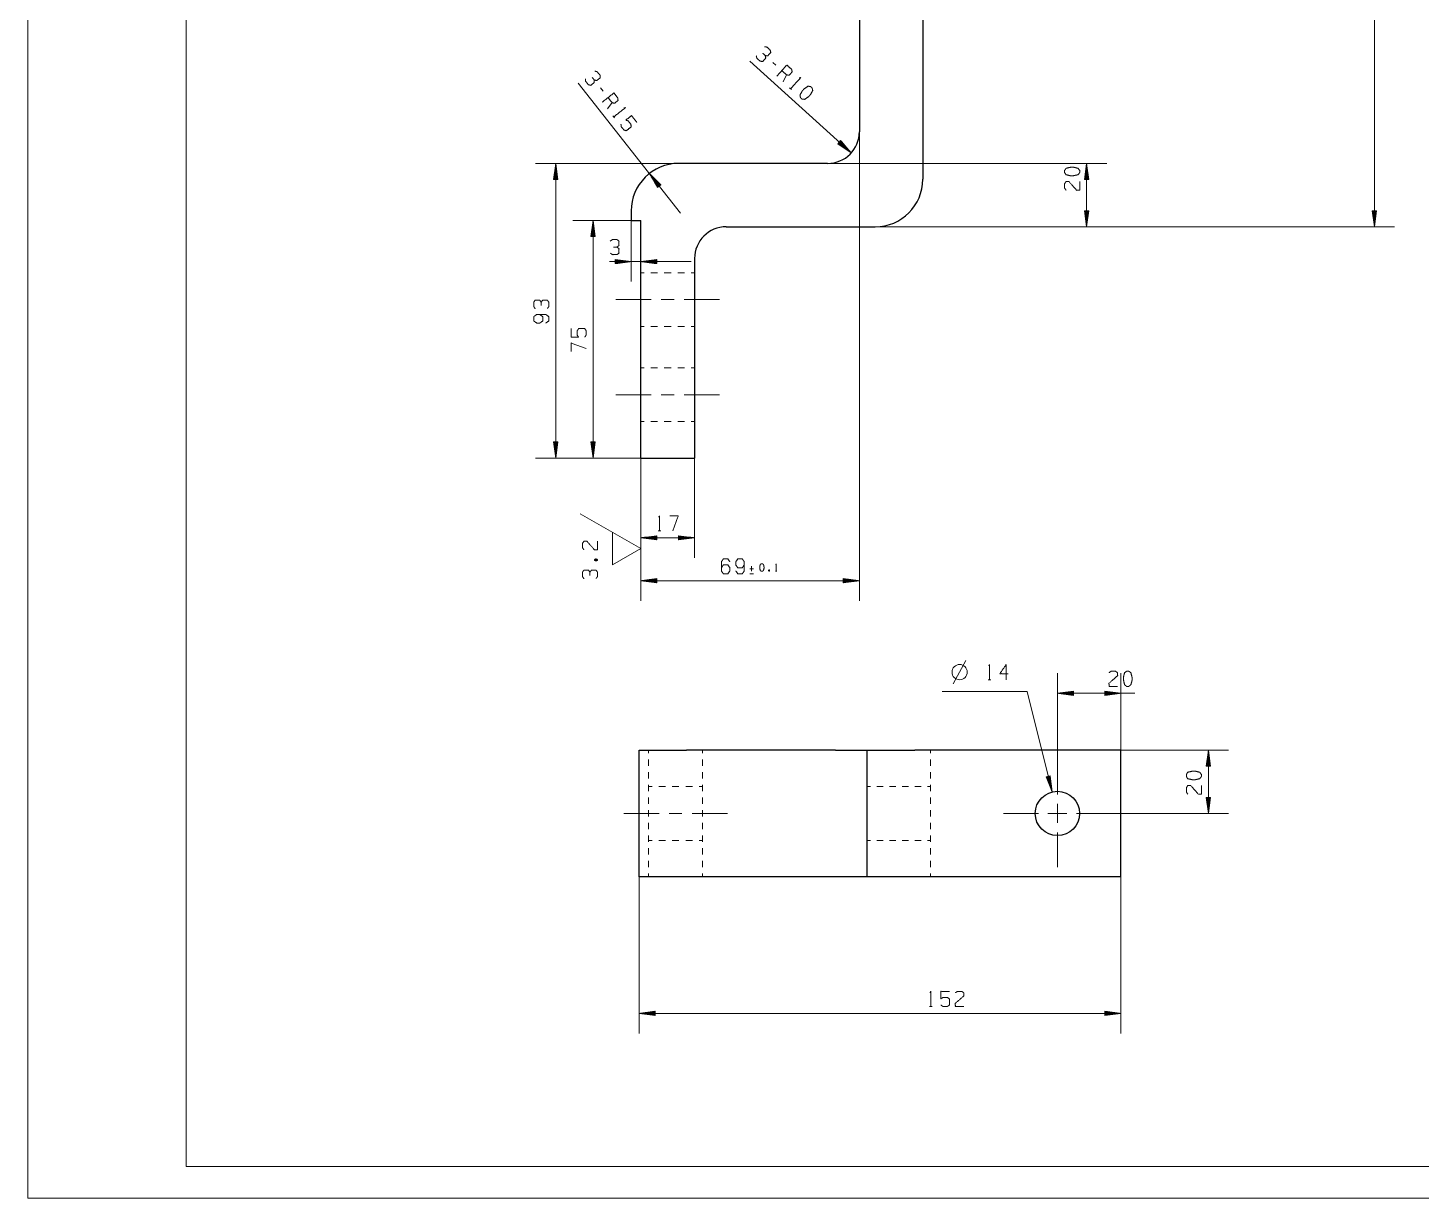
# Model space of a CAD drawing. Header units: millimetres. Extents: x 0 to 420, y 0 to 297.
# Drawn here: x 0 to 219.8, y 0 to 184.7 of the extents above; entities that cross this region are included whole.
import ezdxf

# ---------------------------------------------------------------- set-up
doc = ezdxf.new("R2010")
doc.units = ezdxf.units.MM
doc.layers.add('101', color=7, linetype='Continuous', true_color=0xffffff)

msp = doc.modelspace()

# ---------------------------------------------------------------- linework, layer by layer
at = {"layer": '101', "color": 133, "linetype": 'Continuous', "lineweight": 18}
for p, q in [((0, 297), (0, 0)), ((25, 292), (25, 5)), ((25, 5), (415, 5)), ((0, 0), (420, 0))]:
    msp.add_line(p, q, dxfattribs=at)
at = {"layer": '101', "color": 22, "linetype": 'Continuous', "lineweight": 18}
for p, q in [((212.43, 153.3), (212.43, 243.3)), ((129.89, 164.95), (113.91, 179.43)), ((102.96, 155.46), (86.81, 175.99)), ((131.18, 168.3), (131.18, 94.26)), ((128.23, 166.9), (127.78, 166.4)), ((127.78, 166.4), (129.89, 164.95)), ((127.79, 166.41), (127.81, 166.39)), ((127.79, 166.41), (127.81, 166.39)), ((127.82, 166.45), (128.13, 166.17)), ((127.85, 166.48), (128.45, 165.94)), ((127.89, 166.52), (128.77, 165.72)), ((127.92, 166.56), (129.09, 165.5)), ((127.96, 166.6), (129.41, 165.28)), ((127.99, 166.63), (129.73, 165.06)), ((128.02, 166.67), (129.76, 165.1)), ((128.06, 166.71), (129.51, 165.39)), ((128.09, 166.75), (129.26, 165.69)), ((128.13, 166.78), (129.01, 165.99)), ((128.16, 166.82), (128.76, 166.28)), ((128.2, 166.86), (128.5, 166.58)), ((128.23, 166.9), (128.25, 166.88)), ((129.89, 164.95), (128.23, 166.9)), ((128.23, 166.9), (128.25, 166.88)), ((102.68, 163.3), (80.1, 163.3)), ((83.27, 163.3), (82.94, 160.76)), ((83.2, 160.76), (83.2, 162.73)), ((83.25, 160.76), (83.25, 163.11)), ((83.27, 116.8), (83.27, 163.3)), ((83.61, 160.76), (83.27, 163.3)), ((83.3, 160.76), (83.3, 163.11)), ((83.35, 160.76), (83.35, 162.73)), ((126.18, 163.3), (170.2, 163.3)), ((167.03, 163.3), (166.69, 160.76)), ((166.95, 160.76), (166.95, 162.73)), ((167, 160.76), (167, 163.11)), ((167.36, 160.76), (167.03, 163.3)), ((167.03, 153.3), (167.03, 163.3)), ((167.05, 160.76), (167.05, 163.11)), ((167.1, 160.76), (167.1, 162.73)), ((82.94, 160.76), (82.94, 160.8)), ((82.94, 160.76), (82.94, 160.8)), ((82.94, 160.76), (83.61, 160.76)), ((82.99, 160.76), (82.99, 161.18)), ((83.04, 160.76), (83.04, 161.57)), ((83.1, 160.76), (83.1, 161.95)), ((83.15, 160.76), (83.15, 162.34)), ((83.4, 160.76), (83.4, 162.34)), ((83.45, 160.76), (83.45, 161.95)), ((83.5, 160.76), (83.5, 161.57)), ((83.55, 160.76), (83.55, 161.18)), ((83.6, 160.76), (83.6, 160.8)), ((83.6, 160.76), (83.6, 160.8)), ((98.05, 161.7), (99.36, 159.5)), ((99.88, 159.91), (98.05, 161.7)), ((99.6, 159.69), (98.15, 161.53)), ((99.64, 159.72), (98.19, 161.56)), ((99.56, 159.66), (98.35, 161.2)), ((99.68, 159.75), (98.47, 161.29)), ((99.52, 159.63), (98.55, 160.86)), ((99.48, 159.59), (98.74, 160.53)), ((99.72, 159.78), (98.75, 161.02)), ((99.76, 159.81), (99.02, 160.75)), ((99.8, 159.84), (99.3, 160.48)), ((166.69, 160.76), (167.36, 160.76)), ((166.7, 160.76), (166.7, 160.8)), ((166.7, 160.76), (166.7, 160.8)), ((166.75, 160.76), (166.75, 161.18)), ((166.8, 160.76), (166.8, 161.57)), ((166.85, 160.76), (166.85, 161.95)), ((166.9, 160.76), (166.9, 162.34)), ((167.15, 160.76), (167.15, 162.34)), ((167.21, 160.76), (167.21, 161.95)), ((167.26, 160.76), (167.26, 161.57)), ((167.31, 160.76), (167.31, 161.18)), ((167.36, 160.76), (167.36, 160.8)), ((167.36, 160.76), (167.36, 160.8)), ((99.44, 159.56), (98.94, 160.19)), ((99.4, 159.53), (99.14, 159.86)), ((99.36, 159.5), (99.34, 159.52)), ((99.36, 159.5), (99.34, 159.52)), ((99.36, 159.5), (99.88, 159.91)), ((99.84, 159.88), (99.58, 160.2)), ((99.88, 159.91), (99.86, 159.93)), ((99.88, 159.91), (99.86, 159.93)), ((95.18, 154.3), (86, 154.3)), ((89.18, 154.3), (88.84, 151.76)), ((89.15, 151.76), (89.15, 154.11)), ((89.18, 154.3), (89.18, 116.8)), ((89.51, 151.76), (89.18, 154.3)), ((89.2, 151.76), (89.2, 154.11)), ((95.18, 155.8), (95.18, 144.64)), ((167.36, 155.84), (166.69, 155.84)), ((166.69, 155.84), (167.03, 153.3)), ((166.7, 155.84), (166.7, 155.81)), ((166.7, 155.84), (166.7, 155.81)), ((166.75, 155.84), (166.75, 155.43)), ((166.8, 155.84), (166.8, 155.04)), ((166.85, 155.84), (166.85, 154.65)), ((166.9, 155.84), (166.9, 154.27)), ((166.95, 155.84), (166.95, 153.88)), ((167, 155.84), (167, 153.5)), ((167.03, 153.3), (167.36, 155.84)), ((167.05, 155.84), (167.05, 153.5)), ((167.1, 155.84), (167.1, 153.88)), ((167.15, 155.84), (167.15, 154.27)), ((167.21, 155.84), (167.21, 154.65)), ((167.26, 155.84), (167.26, 155.04)), ((167.31, 155.84), (167.31, 155.43)), ((167.36, 155.84), (167.36, 155.81)), ((167.36, 155.84), (167.36, 155.81)), ((212.1, 155.84), (212.1, 155.81)), ((212.1, 155.84), (212.1, 155.81)), ((212.77, 155.84), (212.1, 155.84)), ((212.1, 155.84), (212.43, 153.3)), ((212.16, 155.84), (212.16, 155.43)), ((212.21, 155.84), (212.21, 155.04)), ((212.26, 155.84), (212.26, 154.65)), ((212.31, 155.84), (212.31, 154.27)), ((212.36, 155.84), (212.36, 153.88)), ((212.41, 155.84), (212.41, 153.5)), ((212.43, 153.3), (212.77, 155.84)), ((212.46, 155.84), (212.46, 153.5)), ((212.51, 155.84), (212.51, 153.88)), ((212.56, 155.84), (212.56, 154.27)), ((212.61, 155.84), (212.61, 154.65)), ((212.66, 155.84), (212.66, 155.04)), ((212.71, 155.84), (212.71, 155.43)), ((212.76, 155.84), (212.76, 155.81)), ((212.76, 155.84), (212.76, 155.81)), ((88.84, 151.76), (89.51, 151.76)), ((88.85, 151.76), (88.85, 151.8)), ((88.85, 151.76), (88.85, 151.8)), ((88.9, 151.76), (88.9, 152.18)), ((88.95, 151.76), (88.95, 152.57)), ((89, 151.76), (89, 152.95)), ((89.05, 151.76), (89.05, 153.34)), ((89.1, 151.76), (89.1, 153.73)), ((89.25, 151.76), (89.25, 153.73)), ((89.3, 151.76), (89.3, 153.34)), ((89.35, 151.76), (89.35, 152.95)), ((89.4, 151.76), (89.4, 152.57)), ((89.46, 151.76), (89.46, 152.18)), ((89.51, 151.76), (89.51, 151.8)), ((89.51, 151.76), (89.51, 151.8)), ((133.68, 153.3), (170.2, 153.3)), ((133.68, 153.3), (215.61, 153.3)), ((104.62, 147.81), (91.74, 147.81)), ((92.64, 148.15), (92.64, 147.48)), ((95.18, 147.81), (92.64, 148.15)), ((92.64, 148.14), (92.68, 148.14)), ((92.64, 148.14), (92.68, 148.14)), ((92.64, 148.09), (93.06, 148.09)), ((92.64, 148.04), (93.45, 148.04)), ((92.64, 147.99), (93.83, 147.99)), ((92.64, 147.94), (94.22, 147.94)), ((92.64, 147.89), (94.61, 147.89)), ((92.64, 147.84), (94.99, 147.84)), ((92.64, 147.48), (95.18, 147.81)), ((92.64, 147.79), (94.99, 147.79)), ((92.64, 147.73), (94.61, 147.73)), ((92.64, 147.68), (94.22, 147.68)), ((92.64, 147.63), (93.83, 147.63)), ((92.64, 147.58), (93.45, 147.58)), ((92.64, 147.53), (93.06, 147.53)), ((92.64, 147.48), (92.68, 147.48)), ((92.64, 147.48), (92.68, 147.48)), ((99.22, 148.15), (96.68, 147.81)), ((96.68, 147.81), (99.22, 147.48)), ((99.22, 147.84), (96.88, 147.84)), ((99.22, 147.79), (96.88, 147.79)), ((99.22, 147.89), (97.26, 147.89)), ((99.22, 147.73), (97.26, 147.73)), ((99.22, 147.94), (97.65, 147.94)), ((99.22, 147.68), (97.65, 147.68)), ((99.22, 147.99), (98.04, 147.99)), ((99.22, 147.63), (98.04, 147.63)), ((99.22, 148.04), (98.42, 148.04)), ((99.22, 147.58), (98.42, 147.58)), ((99.22, 148.09), (98.81, 148.09)), ((99.22, 147.53), (98.81, 147.53)), ((99.22, 148.14), (99.19, 148.14)), ((99.22, 148.14), (99.19, 148.14)), ((99.22, 147.48), (99.19, 147.48)), ((99.22, 147.48), (99.19, 147.48)), ((99.22, 147.48), (99.22, 148.15)), ((82.94, 119.34), (82.94, 119.31)), ((82.94, 119.34), (82.94, 119.31)), ((83.61, 119.34), (82.94, 119.34)), ((82.94, 119.34), (83.27, 116.8)), ((82.99, 119.34), (82.99, 118.93)), ((83.04, 119.34), (83.04, 118.54)), ((83.1, 119.34), (83.1, 118.15)), ((83.15, 119.34), (83.15, 117.77)), ((83.2, 119.34), (83.2, 117.38)), ((83.25, 119.34), (83.25, 117)), ((83.27, 116.8), (83.61, 119.34)), ((83.3, 119.34), (83.3, 117)), ((83.35, 119.34), (83.35, 117.38)), ((83.4, 119.34), (83.4, 117.77)), ((83.45, 119.34), (83.45, 118.15)), ((83.5, 119.34), (83.5, 118.54)), ((83.55, 119.34), (83.55, 118.93)), ((83.6, 119.34), (83.6, 119.31)), ((83.6, 119.34), (83.6, 119.31)), ((89.51, 119.34), (88.84, 119.34)), ((88.84, 119.34), (89.18, 116.8)), ((88.85, 119.34), (88.85, 119.31)), ((88.85, 119.34), (88.85, 119.31)), ((88.9, 119.34), (88.9, 118.93)), ((88.95, 119.34), (88.95, 118.54)), ((89, 119.34), (89, 118.15)), ((89.05, 119.34), (89.05, 117.77)), ((89.1, 119.34), (89.1, 117.38)), ((89.15, 119.34), (89.15, 117)), ((89.18, 116.8), (89.51, 119.34)), ((89.2, 119.34), (89.2, 117)), ((89.25, 119.34), (89.25, 117.38)), ((89.3, 119.34), (89.3, 117.77)), ((89.35, 119.34), (89.35, 118.15)), ((89.4, 119.34), (89.4, 118.54)), ((89.46, 119.34), (89.46, 118.93)), ((89.51, 119.34), (89.51, 119.31)), ((89.51, 119.34), (89.51, 119.31)), ((96.68, 116.8), (80.1, 116.8)), ((96.68, 116.8), (86, 116.8)), ((96.68, 116.8), (96.68, 101.04)), ((96.68, 116.8), (96.68, 94.26)), ((105.18, 116.8), (105.18, 101.04)), ((96.68, 98.71), (96.68, 106.33)), ((99.22, 104.55), (96.68, 104.22)), ((96.68, 104.22), (99.22, 103.88)), ((105.18, 104.22), (96.68, 104.22)), ((99.22, 104.24), (96.88, 104.24)), ((99.22, 104.19), (96.88, 104.19)), ((99.22, 104.29), (97.26, 104.29)), ((99.22, 104.14), (97.26, 104.14)), ((99.22, 104.34), (97.65, 104.34)), ((99.22, 104.09), (97.65, 104.09)), ((99.22, 104.39), (98.04, 104.39)), ((99.22, 104.04), (98.04, 104.04)), ((99.22, 104.44), (98.42, 104.44)), ((99.22, 103.99), (98.42, 103.99)), ((99.22, 104.49), (98.81, 104.49)), ((99.22, 103.94), (98.81, 103.94)), ((99.22, 104.55), (99.19, 104.55)), ((99.22, 104.55), (99.19, 104.55)), ((99.22, 103.89), (99.19, 103.89)), ((99.22, 103.89), (99.19, 103.89)), ((99.22, 103.88), (99.22, 104.55)), ((105.18, 104.22), (102.64, 104.55)), ((102.64, 104.55), (102.64, 103.88)), ((102.64, 104.55), (102.68, 104.55)), ((102.64, 104.55), (102.68, 104.55)), ((102.64, 104.49), (103.06, 104.49)), ((102.64, 104.44), (103.45, 104.44)), ((102.64, 104.39), (103.83, 104.39)), ((102.64, 104.34), (104.22, 104.34)), ((102.64, 104.29), (104.61, 104.29)), ((102.64, 104.24), (104.99, 104.24)), ((102.64, 103.88), (105.18, 104.22)), ((102.64, 104.19), (104.99, 104.19)), ((102.64, 104.14), (104.61, 104.14)), ((102.64, 104.09), (104.22, 104.09)), ((102.64, 104.04), (103.83, 104.04)), ((102.64, 103.99), (103.45, 103.99)), ((102.64, 103.94), (103.06, 103.94)), ((102.64, 103.89), (102.68, 103.89)), ((102.64, 103.89), (102.68, 103.89)), ((99.22, 97.77), (96.68, 97.43)), ((96.68, 97.43), (99.22, 97.1)), ((96.68, 97.43), (131.18, 97.43)), ((99.22, 97.46), (96.88, 97.46)), ((99.22, 97.41), (96.88, 97.41)), ((99.22, 97.51), (97.26, 97.51)), ((99.22, 97.36), (97.26, 97.36)), ((99.22, 97.56), (97.65, 97.56)), ((99.22, 97.3), (97.65, 97.3)), ((99.22, 97.61), (98.04, 97.61)), ((99.22, 97.25), (98.04, 97.25)), ((99.22, 97.66), (98.42, 97.66)), ((99.22, 97.2), (98.42, 97.2)), ((99.22, 97.71), (98.81, 97.71)), ((99.22, 97.15), (98.81, 97.15)), ((99.22, 97.76), (99.19, 97.76)), ((99.22, 97.76), (99.19, 97.76)), ((99.22, 97.1), (99.19, 97.1)), ((99.22, 97.1), (99.19, 97.1)), ((99.22, 97.1), (99.22, 97.77)), ((128.64, 97.77), (128.64, 97.1)), ((131.18, 97.43), (128.64, 97.77)), ((128.64, 97.76), (128.68, 97.76)), ((128.64, 97.76), (128.68, 97.76)), ((128.64, 97.71), (129.06, 97.71)), ((128.64, 97.66), (129.45, 97.66)), ((128.64, 97.61), (129.83, 97.61)), ((128.64, 97.56), (130.22, 97.56)), ((128.64, 97.51), (130.61, 97.51)), ((128.64, 97.46), (130.99, 97.46)), ((128.64, 97.1), (131.18, 97.43)), ((128.64, 97.41), (130.99, 97.41)), ((128.64, 97.36), (130.61, 97.36)), ((128.64, 97.3), (130.22, 97.3)), ((128.64, 97.25), (129.83, 97.25)), ((128.64, 97.2), (129.45, 97.2)), ((128.64, 97.15), (129.06, 97.15)), ((128.64, 97.1), (128.68, 97.1)), ((128.64, 97.1), (128.68, 97.1)), ((162.43, 69.21), (162.43, 82.86)), ((172.43, 70.71), (172.43, 82.86)), ((157.66, 79.94), (144.22, 79.94)), ((161.59, 64.1), (157.66, 79.94)), ((164.97, 80.02), (162.43, 79.68)), ((162.43, 79.68), (164.97, 79.35)), ((162.43, 79.68), (174.64, 79.68)), ((164.97, 79.71), (162.63, 79.71)), ((164.97, 79.66), (162.63, 79.66)), ((164.97, 79.76), (163.01, 79.76)), ((164.97, 79.61), (163.01, 79.61)), ((164.97, 79.81), (163.4, 79.81)), ((164.97, 79.55), (163.4, 79.55)), ((164.97, 79.86), (163.79, 79.86)), ((164.97, 79.5), (163.79, 79.5)), ((164.97, 79.91), (164.17, 79.91)), ((164.97, 79.45), (164.17, 79.45)), ((164.97, 79.96), (164.56, 79.96)), ((164.97, 79.4), (164.56, 79.4)), ((164.97, 80.01), (164.94, 80.01)), ((164.97, 80.01), (164.94, 80.01)), ((164.97, 79.35), (164.94, 79.35)), ((164.97, 79.35), (164.94, 79.35)), ((164.97, 79.35), (164.97, 80.02)), ((172.43, 79.68), (169.89, 80.02)), ((169.89, 80.02), (169.89, 79.35)), ((169.89, 80.01), (169.93, 80.01)), ((169.89, 80.01), (169.93, 80.01)), ((169.89, 79.96), (170.31, 79.96)), ((169.89, 79.91), (170.7, 79.91)), ((169.89, 79.86), (171.08, 79.86)), ((169.89, 79.81), (171.47, 79.81)), ((169.89, 79.76), (171.86, 79.76)), ((169.89, 79.71), (172.24, 79.71)), ((169.89, 79.35), (172.43, 79.68)), ((169.89, 79.66), (172.24, 79.66)), ((169.89, 79.61), (171.86, 79.61)), ((169.89, 79.55), (171.47, 79.55)), ((169.89, 79.5), (171.08, 79.5)), ((169.89, 79.45), (170.7, 79.45)), ((169.89, 79.4), (170.31, 79.4)), ((169.89, 79.35), (169.93, 79.35)), ((169.89, 79.35), (169.93, 79.35)), ((172.43, 70.71), (189.41, 70.71)), ((186.24, 70.71), (185.9, 68.17)), ((186.21, 68.17), (186.21, 70.52)), ((186.24, 60.71), (186.24, 70.71)), ((186.57, 68.17), (186.24, 70.71)), ((186.26, 68.17), (186.26, 70.52)), ((185.9, 68.17), (186.57, 68.17)), ((185.91, 68.17), (185.91, 68.2)), ((185.91, 68.17), (185.91, 68.2)), ((185.96, 68.17), (185.96, 68.59)), ((186.01, 68.17), (186.01, 68.97)), ((186.06, 68.17), (186.06, 69.36)), ((186.11, 68.17), (186.11, 69.74)), ((186.16, 68.17), (186.16, 70.13)), ((186.31, 68.17), (186.31, 70.13)), ((186.36, 68.17), (186.36, 69.74)), ((186.41, 68.17), (186.41, 69.36)), ((186.46, 68.17), (186.46, 68.97)), ((186.52, 68.17), (186.52, 68.59)), ((186.57, 68.17), (186.57, 68.2)), ((186.57, 68.17), (186.57, 68.2)), ((161.3, 66.65), (160.65, 66.49)), ((160.65, 66.49), (161.59, 64.1)), ((160.66, 66.49), (160.67, 66.46)), ((160.66, 66.49), (160.67, 66.46)), ((160.71, 66.5), (160.81, 66.1)), ((160.76, 66.51), (160.95, 65.73)), ((160.81, 66.53), (161.09, 65.37)), ((160.86, 66.54), (161.24, 65.01)), ((160.9, 66.55), (161.38, 64.65)), ((160.95, 66.56), (161.52, 64.29)), ((161, 66.58), (161.57, 64.3)), ((161.05, 66.59), (161.53, 64.68)), ((161.1, 66.6), (161.48, 65.07)), ((161.15, 66.61), (161.44, 65.46)), ((161.2, 66.62), (161.39, 65.85)), ((161.25, 66.64), (161.35, 66.23)), ((161.3, 66.65), (161.31, 66.62)), ((161.59, 64.1), (161.3, 66.65)), ((161.3, 66.65), (161.31, 66.62)), ((185.9, 63.25), (186.24, 60.71)), ((186.57, 63.25), (185.9, 63.25)), ((185.91, 63.25), (185.91, 63.22)), ((185.91, 63.25), (185.91, 63.22)), ((185.96, 63.25), (185.96, 62.83)), ((186.01, 63.25), (186.01, 62.44)), ((186.06, 63.25), (186.06, 62.06)), ((186.11, 63.25), (186.11, 61.67)), ((186.16, 63.25), (186.16, 61.29)), ((186.21, 63.25), (186.21, 60.9)), ((186.24, 60.71), (186.57, 63.25)), ((186.26, 63.25), (186.26, 60.9)), ((186.31, 63.25), (186.31, 61.29)), ((186.36, 63.25), (186.36, 61.67)), ((186.41, 63.25), (186.41, 62.06)), ((186.46, 63.25), (186.46, 62.44)), ((186.52, 63.25), (186.52, 62.83)), ((186.57, 63.25), (186.57, 63.22)), ((186.57, 63.25), (186.57, 63.22)), ((170.93, 60.71), (189.41, 60.71)), ((96.43, 50.71), (96.43, 25.99)), ((172.43, 50.71), (172.43, 25.99)), ((98.97, 29.5), (96.43, 29.16)), ((172.43, 29.16), (96.43, 29.16)), ((96.43, 29.16), (98.97, 28.83)), ((98.97, 29.19), (96.63, 29.19)), ((98.97, 29.14), (96.63, 29.14)), ((98.97, 29.24), (97.01, 29.24)), ((98.97, 29.09), (97.01, 29.09)), ((98.97, 29.29), (97.4, 29.29)), ((98.97, 29.03), (97.4, 29.03)), ((98.97, 29.34), (97.79, 29.34)), ((98.97, 28.98), (97.79, 28.98)), ((98.97, 29.39), (98.17, 29.39)), ((98.97, 28.93), (98.17, 28.93)), ((98.97, 29.44), (98.56, 29.44)), ((98.97, 28.88), (98.56, 28.88)), ((98.97, 29.49), (98.94, 29.49)), ((98.97, 29.49), (98.94, 29.49)), ((98.97, 28.83), (98.94, 28.83)), ((98.97, 28.83), (98.94, 28.83)), ((98.97, 28.83), (98.97, 29.5)), ((172.43, 29.16), (169.89, 29.5)), ((169.89, 29.5), (169.89, 28.83)), ((169.89, 29.49), (169.93, 29.49)), ((169.89, 29.49), (169.93, 29.49)), ((169.89, 29.44), (170.31, 29.44)), ((169.89, 29.39), (170.7, 29.39)), ((169.89, 29.34), (171.08, 29.34)), ((169.89, 29.29), (171.47, 29.29)), ((169.89, 29.24), (171.86, 29.24)), ((169.89, 29.19), (172.24, 29.19)), ((169.89, 28.83), (172.43, 29.16)), ((169.89, 29.14), (172.24, 29.14)), ((169.89, 29.09), (171.86, 29.09)), ((169.89, 29.03), (171.47, 29.03)), ((169.89, 28.98), (171.08, 28.98)), ((169.89, 28.93), (170.7, 28.93)), ((169.89, 28.88), (170.31, 28.88)), ((169.89, 28.83), (169.93, 28.83)), ((169.89, 28.83), (169.93, 28.83))]:
    msp.add_line(p, q, dxfattribs=at)
at = {"layer": '101', "color": 30, "linetype": 'Continuous', "lineweight": 25}
for p, q in [((131.18, 235.8), (131.18, 168.3)), ((141.18, 228.3), (141.18, 160.8)), ((126.18, 163.3), (102.68, 163.3)), ((95.18, 155.8), (95.18, 154.3)), ((95.18, 154.3), (96.68, 154.3)), ((96.68, 116.8), (96.68, 154.3)), ((110.18, 153.3), (133.68, 153.3)), ((105.18, 148.3), (105.18, 116.8)), ((96.68, 116.8), (105.18, 116.8)), ((96.43, 50.71), (96.43, 70.71)), ((127.43, 70.71), (103.93, 70.71)), ((132.43, 50.71), (132.43, 70.71)), ((172.43, 70.71), (139.93, 70.71)), ((172.43, 50.71), (172.43, 70.71)), ((127.43, 50.71), (103.93, 50.71)), ((172.43, 50.71), (139.93, 50.71))]:
    msp.add_line(p, q, dxfattribs=at)
at = {"layer": '101', "color": 72, "linetype": 'Continuous', "lineweight": 18}
for p, q in [((118.01, 178.8), (117.51, 179.25)), ((119.14, 176.16), (119.7, 177.27)), ((90.75, 174.69), (90.34, 175.22)), ((120.17, 175.22), (120.49, 174.94)), ((91.42, 171.9), (92.16, 172.9)), ((92.28, 170.8), (92.55, 170.47)), ((99.45, 105.31), (99.88, 105.31)), ((89.42, 100.64), (89.85, 100.8)), ((114.47, 99.33), (113.9, 99.33)), ((114.19, 99.73), (114.19, 98.93)), ((116.9, 99.16), (116.97, 98.94)), ((117.97, 98.93), (118.18, 98.93)), ((113.9, 98.54), (114.47, 98.54)), ((145.97, 81.18), (147.97, 84.83)), ((151.52, 81.82), (151.94, 81.82)), ((142.24, 30.25), (142.66, 30.25))]:
    msp.add_line(p, q, dxfattribs=at)
at = {"layer": '101', "color": 53, "linetype": 'Continuous', "lineweight": 18}
for p, q in [((97.22, 146.05), (96.68, 146.05)), ((99.34, 146.05), (98.28, 146.05)), ((101.47, 146.05), (100.4, 146.05)), ((103.59, 146.05), (102.53, 146.05)), ((105.18, 146.05), (104.65, 146.05)), ((96.68, 137.55), (97.22, 137.55)), ((98.28, 137.55), (99.34, 137.55)), ((100.4, 137.55), (101.47, 137.55)), ((102.53, 137.55), (103.59, 137.55)), ((104.65, 137.55), (105.18, 137.55)), ((97.22, 131.05), (96.68, 131.05)), ((99.34, 131.05), (98.28, 131.05)), ((101.47, 131.05), (100.4, 131.05)), ((103.59, 131.05), (102.53, 131.05)), ((105.18, 131.05), (104.65, 131.05)), ((96.68, 122.55), (97.22, 122.55)), ((98.28, 122.55), (99.34, 122.55)), ((100.4, 122.55), (101.47, 122.55)), ((102.53, 122.55), (103.59, 122.55)), ((104.65, 122.55), (105.18, 122.55)), ((97.93, 70.21), (97.93, 70.71)), ((106.43, 70.71), (106.43, 70.21)), ((142.43, 70.71), (142.43, 70.21)), ((97.93, 68.21), (97.93, 69.21)), ((106.43, 69.21), (106.43, 68.21)), ((142.43, 69.21), (142.43, 68.21)), ((97.93, 66.21), (97.93, 67.21)), ((106.43, 67.21), (106.43, 66.21)), ((142.43, 67.21), (142.43, 66.21)), ((97.93, 64.21), (97.93, 65.21)), ((98.47, 64.96), (97.93, 64.96)), ((100.59, 64.96), (99.53, 64.96)), ((102.72, 64.96), (101.65, 64.96)), ((104.84, 64.96), (103.78, 64.96)), ((106.43, 64.96), (105.9, 64.96)), ((106.43, 65.21), (106.43, 64.21)), ((132.93, 64.96), (132.43, 64.96)), ((134.93, 64.96), (133.93, 64.96)), ((136.93, 64.96), (135.93, 64.96)), ((138.93, 64.96), (137.93, 64.96)), ((140.93, 64.96), (139.93, 64.96)), ((142.43, 64.96), (141.93, 64.96)), ((142.43, 65.21), (142.43, 64.21)), ((97.93, 62.21), (97.93, 63.21)), ((106.43, 63.21), (106.43, 62.21)), ((142.43, 63.21), (142.43, 62.21)), ((97.93, 60.21), (97.93, 61.21)), ((106.43, 61.21), (106.43, 60.21)), ((142.43, 61.21), (142.43, 60.21)), ((97.93, 58.21), (97.93, 59.21)), ((97.93, 56.21), (97.93, 57.21)), ((106.43, 59.21), (106.43, 58.21)), ((106.43, 57.21), (106.43, 56.21)), ((142.43, 59.21), (142.43, 58.21)), ((142.43, 57.21), (142.43, 56.21)), ((97.93, 56.46), (98.47, 56.46)), ((97.93, 54.21), (97.93, 55.21)), ((99.53, 56.46), (100.59, 56.46)), ((101.65, 56.46), (102.72, 56.46)), ((103.78, 56.46), (104.84, 56.46)), ((105.9, 56.46), (106.43, 56.46)), ((106.43, 55.21), (106.43, 54.21)), ((132.43, 56.46), (132.93, 56.46)), ((133.93, 56.46), (134.93, 56.46)), ((135.93, 56.46), (136.93, 56.46)), ((137.93, 56.46), (138.93, 56.46)), ((139.93, 56.46), (140.93, 56.46)), ((141.93, 56.46), (142.43, 56.46)), ((142.43, 55.21), (142.43, 54.21)), ((97.93, 52.21), (97.93, 53.21)), ((106.43, 53.21), (106.43, 52.21)), ((142.43, 53.21), (142.43, 52.21)), ((97.93, 50.71), (97.93, 51.21)), ((106.43, 51.21), (106.43, 50.71)), ((142.43, 51.21), (142.43, 50.71))]:
    msp.add_line(p, q, dxfattribs=at)
at = {"layer": '101', "color": 151, "linetype": 'Continuous', "lineweight": 18}
for p, q in [((101.94, 141.8), (99.93, 141.8)), ((101.94, 126.8), (99.93, 126.8)), ((162.43, 63.71), (162.43, 69.21)), ((162.43, 59.21), (162.43, 62.21)), ((103.19, 60.71), (101.18, 60.71)), ((159.43, 60.71), (153.93, 60.71)), ((160.93, 60.71), (163.93, 60.71)), ((165.43, 60.71), (170.93, 60.71)), ((162.43, 57.71), (162.43, 52.21))]:
    msp.add_line(p, q, dxfattribs=at)
at = {"layer": '101', "color": 163, "linetype": 'Continuous', "lineweight": 13}
for p, q in [((96.68, 102.52), (87.16, 108.01)), ((92.23, 99.95), (92.23, 105.09)), ((96.68, 102.52), (92.23, 99.95))]:
    msp.add_line(p, q, dxfattribs=at)
at = {"layer": '101', "color": 72, "linetype": 'Continuous', "lineweight": 18}
msp.add_circle((147, 83.02), 1.2, dxfattribs=at)
at = {"layer": '101', "color": 30, "linetype": 'Continuous', "lineweight": 25}
msp.add_circle((162.43, 60.71), 3.5, dxfattribs=at)
for centre, radius, start, end in [((126.18, 168.3), 5, 270, 0), ((102.68, 155.8), 7.5, 90, 180), ((133.68, 160.8), 7.5, 270, 0), ((110.18, 148.3), 5, 90, 180)]:
    msp.add_arc(centre, radius, start, end, dxfattribs=at)
at = {"layer": '101', "color": 72, "linetype": 'Continuous', "lineweight": 18}
for points, knots in [([(114.92, 180.29), (115.01, 179.9), (115.52, 179.44), (115.92, 179.38), (116.41, 179.92), (116.33, 180.33), (115.95, 180.68)], [0, 0, 0.124122, 0.34369, 0.472447, 0.703379, 0.836732, 1, 1]), ([(116.33, 180.33), (116.72, 180.27), (117.21, 180.81), (117.11, 181.2), (116.6, 181.66), (116.2, 181.72)], [0, 0, 0.153876, 0.429853, 0.583728, 0.846124, 1, 1]), ([(118.15, 177.06), (119.74, 178.82), (120.49, 178.14), (120.59, 177.75), (120.1, 177.22), (119.7, 177.27), (118.95, 177.95)], [0, 0, 0.400952, 0.571035, 0.639279, 0.761675, 0.829917, 1, 1]), ([(87.96, 176.67), (87.98, 176.28), (88.4, 175.74), (88.79, 175.61), (89.36, 176.06), (89.35, 176.48), (89.03, 176.88)], [0, 0, 0.124118, 0.343685, 0.472445, 0.703378, 0.836733, 1, 1]), ([(89.35, 176.48), (89.73, 176.36), (90.3, 176.8), (90.27, 177.21), (89.84, 177.75), (89.46, 177.87)], [0, 0, 0.153875, 0.42985, 0.583728, 0.846125, 1, 1]), ([(121.69, 176.79), (121.93, 176.84), (120.33, 175.08)], [0, 0, 0.09349, 1, 1]), ([(90.59, 172.95), (92.46, 174.42), (93.08, 173.63), (93.11, 173.22), (92.54, 172.78), (92.16, 172.9), (91.54, 173.69)], [0, 0, 0.400952, 0.571036, 0.639278, 0.761675, 0.829917, 1, 1]), ([(122.14, 173.45), (122.55, 173.41), (123.15, 173.81), (123.47, 174.16), (123.83, 174.81), (123.73, 175.21), (123.48, 175.43), (123.08, 175.49), (122.46, 175.07), (122.16, 174.71), (121.81, 174.08), (121.89, 173.67), (122.14, 173.45)], [0, 0, 0.067526, 0.183971, 0.260584, 0.380945, 0.446143, 0.500306, 0.565505, 0.685863, 0.762531, 0.878312, 0.945837, 1, 1]), ([(94.04, 172.09), (94.28, 172.1), (92.42, 170.63)], [0, 0, 0.093491, 1, 1]), ([(93.57, 169.52), (93.6, 169.12), (94.03, 168.58), (94.41, 168.46), (95.16, 169.04), (95.15, 169.46), (94.72, 170), (94.34, 170.13), (95.26, 170.85), (96.1, 169.78)], [0, 0, 0.062228, 0.168343, 0.230572, 0.376817, 0.441266, 0.547381, 0.60961, 0.79049, 1, 1]), ([(165.94, 162.19), (165.69, 162.52), (164.99, 162.7), (164.51, 162.7), (163.79, 162.52), (163.56, 162.19), (163.56, 161.85), (163.79, 161.52), (164.51, 161.34), (164.99, 161.36), (165.69, 161.52), (165.94, 161.85), (165.94, 162.19)], [0, 0, 0.067526, 0.183972, 0.260584, 0.380943, 0.446141, 0.500306, 0.565504, 0.685864, 0.762529, 0.878309, 0.945835, 1, 1]), ([(163.79, 159.08), (163.56, 159.4), (163.56, 160.09), (163.79, 160.43), (164.26, 160.43), (165.46, 159.06), (165.94, 159.08), (165.94, 160.43)], [0, 0, 0.069692, 0.192978, 0.265274, 0.350227, 0.67474, 0.759752, 1, 1]), ([(92.92, 150.1), (93.26, 150.33), (93.26, 151.05), (92.92, 151.28), (92.23, 151.28), (91.89, 151.05)], [0, 0, 0.153875, 0.429853, 0.583728, 0.846125, 1, 1]), ([(91.91, 149.13), (92.23, 148.9), (92.92, 148.9), (93.26, 149.13), (93.26, 149.85), (92.92, 150.1), (92.41, 150.1)], [0, 0, 0.124121, 0.343687, 0.472445, 0.703376, 0.836731, 1, 1]), ([(80.98, 141.4), (80.76, 141.73), (80.03, 141.73), (79.81, 141.4), (79.81, 140.71), (80.03, 140.37)], [0, 0, 0.153874, 0.429851, 0.583726, 0.846126, 1, 1]), ([(81.96, 140.39), (82.18, 140.71), (82.18, 141.4), (81.96, 141.73), (81.23, 141.73), (80.98, 141.4), (80.98, 140.88)], [0, 0, 0.12412, 0.34369, 0.472447, 0.703377, 0.836731, 1, 1]), ([(81.71, 138.11), (82.18, 138.43), (82.18, 139.12), (81.71, 139.46), (80.28, 139.46), (79.81, 139.12), (79.81, 138.43), (80.28, 138.11), (80.76, 138.1), (81.23, 138.43), (81.23, 139.12), (80.76, 139.46)], [0, 0, 0.076856, 0.169525, 0.247728, 0.439296, 0.5175, 0.610168, 0.687025, 0.750925, 0.829128, 0.921797, 1, 1]), ([(87.86, 135.87), (88.08, 136.21), (88.08, 136.9), (87.86, 137.23), (86.91, 137.23), (86.66, 136.9), (86.66, 136.21), (86.88, 135.87), (85.71, 135.87), (85.71, 137.23)], [0, 0, 0.062228, 0.168343, 0.230571, 0.376815, 0.441265, 0.54738, 0.609609, 0.79049, 1, 1]), ([(88.08, 134.11), (85.71, 134.96), (85.71, 133.61)], [0, 0, 0.652471, 1, 1]), ([(99.52, 107.48), (99.67, 107.68), (99.67, 105.31)], [0, 0, 0.093493, 1, 1]), ([(101.77, 105.31), (102.61, 107.68), (101.27, 107.68)], [0, 0, 0.652471, 1, 1]), ([(87.72, 102.33), (87.5, 102.65), (87.5, 103.34), (87.72, 103.67), (88.2, 103.67), (89.4, 102.31), (89.87, 102.33), (89.87, 103.67)], [0, 0, 0.069691, 0.192977, 0.265274, 0.350227, 0.674741, 0.759753, 1, 1]), ([(88.67, 98.79), (88.45, 99.12), (87.72, 99.12), (87.5, 98.79), (87.5, 98.1), (87.72, 97.76)], [0, 0, 0.153875, 0.429853, 0.583728, 0.846125, 1, 1]), ([(89.65, 97.78), (89.87, 98.1), (89.87, 98.79), (89.65, 99.12), (88.92, 99.12), (88.67, 98.79), (88.67, 98.27)], [0, 0, 0.124121, 0.343687, 0.472445, 0.703376, 0.836731, 1, 1]), ([(89.85, 100.64), (89.85, 100.8), (89.62, 100.89), (89.42, 100.8), (89.42, 100.64), (89.62, 100.55), (89.85, 100.64), (89.42, 100.8)], [0, 0, 0.093979, 0.236787, 0.36596, 0.459939, 0.589109, 0.731915, 1, 1]), ([(109.41, 99.47), (109.73, 99.95), (110.42, 99.95), (110.76, 99.47), (110.76, 99), (110.42, 98.52), (109.73, 98.52), (109.41, 99), (109.41, 100.42), (109.73, 100.9), (110.42, 100.9), (110.76, 100.42)], [0, 0, 0.076963, 0.169761, 0.248073, 0.312018, 0.390331, 0.483128, 0.560092, 0.751927, 0.82889, 0.921688, 1, 1]), ([(111.69, 99), (112.01, 98.52), (112.7, 98.52), (113.03, 99), (113.03, 100.42), (112.7, 100.9), (112.01, 100.9), (111.69, 100.42), (111.67, 99.95), (112.01, 99.47), (112.7, 99.47), (113.03, 99.95)], [0, 0, 0.076856, 0.169525, 0.247728, 0.439296, 0.5175, 0.610168, 0.687025, 0.750925, 0.829128, 0.921797, 1, 1]), ([(115.88, 98.93), (116.05, 99.06), (116.14, 99.41), (116.14, 99.64), (116.05, 100.01), (115.88, 100.12), (115.71, 100.12), (115.54, 100.01), (115.46, 99.64), (115.47, 99.41), (115.54, 99.06), (115.71, 98.93), (115.88, 98.93)], [0, 0, 0.067526, 0.183972, 0.260586, 0.380945, 0.446144, 0.500307, 0.565506, 0.685864, 0.76253, 0.878312, 0.945837, 1, 1]), ([(116.9, 98.94), (116.97, 98.94), (117.02, 99.06), (116.97, 99.16), (116.9, 99.16), (116.85, 99.06), (116.9, 98.94), (116.97, 99.16)], [0, 0, 0.093977, 0.236784, 0.365962, 0.459939, 0.589113, 0.731915, 1, 1]), ([(118.01, 100.02), (118.08, 100.12), (118.08, 98.93)], [0, 0, 0.093493, 1, 1]), ([(151.59, 84), (151.73, 84.2), (151.73, 81.82)], [0, 0, 0.09349, 1, 1]), ([(154.68, 82.77), (153.34, 82.77), (154.34, 84.2), (154.34, 81.82)], [0, 0, 0.245869, 0.565295, 1, 1]), ([(170.58, 82.92), (170.9, 83.15), (171.59, 83.15), (171.92, 82.92), (171.92, 82.45), (170.56, 81.25), (170.58, 80.77), (171.92, 80.77)], [0, 0, 0.069693, 0.192977, 0.265273, 0.350227, 0.67474, 0.759753, 1, 1]), ([(173.69, 80.77), (174.02, 81.02), (174.2, 81.72), (174.2, 82.2), (174.02, 82.92), (173.69, 83.15), (173.35, 83.15), (173.02, 82.92), (172.84, 82.2), (172.86, 81.72), (173.02, 81.02), (173.35, 80.77), (173.69, 80.77)], [0, 0, 0.067524, 0.183971, 0.260583, 0.380943, 0.44614, 0.500305, 0.565503, 0.685862, 0.762528, 0.878309, 0.945835, 1, 1]), ([(185.14, 66.87), (184.89, 67.21), (184.19, 67.39), (183.72, 67.39), (182.99, 67.21), (182.77, 66.87), (182.77, 66.54), (182.99, 66.2), (183.72, 66.03), (184.19, 66.04), (184.89, 66.2), (185.14, 66.54), (185.14, 66.87)], [0, 0, 0.067526, 0.18397, 0.260584, 0.380943, 0.44614, 0.500306, 0.565504, 0.685863, 0.762529, 0.878308, 0.945835, 1, 1]), ([(182.99, 63.77), (182.77, 64.09), (182.77, 64.77), (182.99, 65.11), (183.47, 65.11), (184.67, 63.75), (185.14, 63.77), (185.14, 65.11)], [0, 0, 0.069692, 0.192977, 0.265273, 0.350228, 0.67474, 0.759753, 1, 1]), ([(142.31, 32.43), (142.45, 32.63), (142.45, 30.25)], [0, 0, 0.093489, 1, 1]), ([(144.03, 30.48), (144.37, 30.25), (145.06, 30.25), (145.4, 30.48), (145.4, 31.43), (145.06, 31.68), (144.37, 31.68), (144.03, 31.45), (144.03, 32.63), (145.4, 32.63)], [0, 0, 0.062228, 0.168343, 0.230571, 0.376816, 0.441265, 0.547381, 0.609609, 0.79049, 1, 1]), ([(146.33, 32.4), (146.65, 32.63), (147.34, 32.63), (147.67, 32.4), (147.67, 31.93), (146.31, 30.73), (146.33, 30.25), (147.67, 30.25)], [0, 0, 0.069693, 0.192977, 0.265274, 0.350227, 0.67474, 0.759752, 1, 1])]:
    msp.add_open_spline(points, degree=1, knots=knots, dxfattribs=at)
at = {"layer": '101', "color": 151, "linetype": 'Continuous', "lineweight": 18}
for points, knots in [([(98.34, 141.8), (95.93, 141.8), (92.76, 141.8)], [0, 0, 0.431431, 1, 1]), ([(109.11, 141.8), (105.93, 141.8), (103.53, 141.8)], [0, 0, 0.568569, 1, 1]), ([(98.34, 126.8), (95.93, 126.8), (92.76, 126.8)], [0, 0, 0.431431, 1, 1]), ([(109.11, 126.8), (105.93, 126.8), (103.53, 126.8)], [0, 0, 0.568569, 1, 1]), ([(99.59, 60.71), (97.18, 60.71), (94.01, 60.71)], [0, 0, 0.431431, 1, 1]), ([(110.36, 60.71), (107.18, 60.71), (104.78, 60.71)], [0, 0, 0.568569, 1, 1])]:
    msp.add_open_spline(points, degree=1, knots=knots, dxfattribs=at)
at = {"layer": '101', "color": 30, "linetype": 'Continuous', "lineweight": 25}
for points, knots in [([(96.43, 70.71), (96.55, 70.71), (97.44, 70.71), (99.11, 70.71), (101.37, 70.71), (103.93, 70.71)], [0, 0, 0.015191, 0.133974, 0.357212, 0.65798, 1, 1]), ([(127.43, 70.71), (128.55, 70.71), (130.55, 70.71), (131.94, 70.71), (132.43, 70.71)], [0, 0, 0.222521, 0.623491, 0.900969, 1, 1]), ([(132.43, 70.71), (132.55, 70.71), (133.44, 70.71), (135.11, 70.71), (137.37, 70.71), (139.93, 70.71)], [0, 0, 0.015193, 0.133975, 0.357213, 0.65798, 1, 1]), ([(103.93, 50.71), (102.63, 50.71), (100.18, 50.71), (98.19, 50.71), (96.89, 50.71), (96.43, 50.71)], [0, 0, 0.173648, 0.499999, 0.766045, 0.939693, 1, 1]), ([(132.43, 50.71), (132.31, 50.71), (131.34, 50.71), (130.55, 50.71), (128.55, 50.71), (127.43, 50.71)], [0, 0, 0.025071, 0.218168, 0.376509, 0.777479, 1, 1]), ([(139.93, 50.71), (138.63, 50.71), (136.18, 50.71), (134.19, 50.71), (132.89, 50.71), (132.43, 50.71)], [0, 0, 0.173648, 0.5, 0.766044, 0.939692, 1, 1])]:
    msp.add_open_spline(points, degree=1, knots=knots, dxfattribs=at)

doc.saveas('drawing.dxf')
